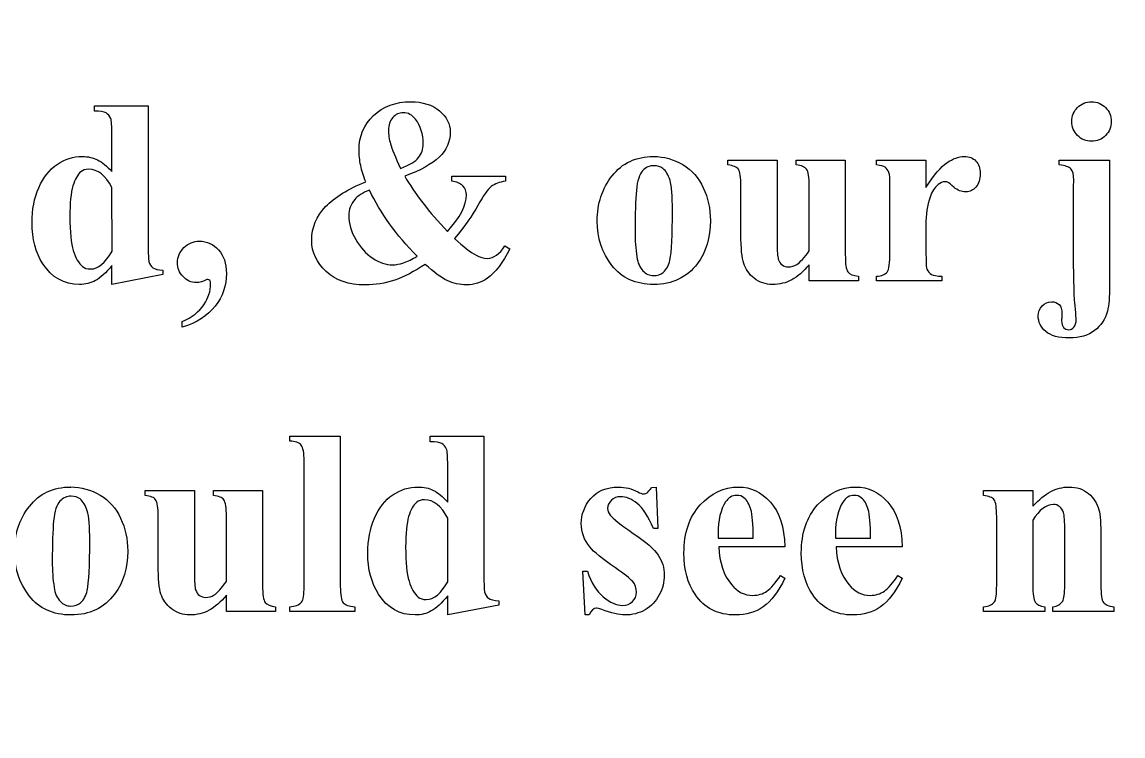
# Model space of a CAD drawing. Header units: millimetres. Extents: x 89 to 151, y 168 to 272.
# Drawn here: x 118.07 to 125.42, y 178.75 to 183.51 of the extents above; entities that cross this region are included whole.
import ezdxf

# ---------------------------------------------------------------- set-up
doc = ezdxf.new("R2010")
doc.units = ezdxf.units.MM
doc.layers.add('Layer_1', color=7, linetype='CONTINUOUS')

msp = doc.modelspace()

# ---------------------------------------------------------------- linework, layer by layer
at = {"layer": 'Layer_1', "color": 7}
for points in [[(118.5578, 182.91651), (118.5578, 182.95271), (118.91574, 182.95278)], [(118.91574, 182.95278), (118.91574, 182.02605)], [(118.6743, 182.51353), (118.6743, 182.75641)], [(122.2894, 182.55306), (122.2889, 182.55312)], [(122.78242, 182.55828), (122.78242, 182.59018), (123.11056, 182.59018), (123.11056, 182.03983)], [(123.23736, 182.55834), (123.23736, 182.59024), (123.56531, 182.59012)], [(123.56531, 182.59012), (123.56531, 181.95967)], [(123.77372, 182.55794), (123.77372, 182.58984), (124.10274, 182.59012)], [(124.10274, 182.59012), (124.10274, 182.40753)], [(124.99247, 182.5584), (124.99247, 182.5903), (125.32834, 182.59012)], [(125.32834, 182.59012), (125.32834, 181.75641)], [(120.94059, 182.48338), (121.29888, 182.48338), (121.29888, 182.44978)], [(120.94063, 182.44979), (120.94059, 182.48338)], [(118.67466, 181.98294), (118.67458, 182.40673)], [(122.86942, 182.09576), (122.86942, 182.41529)], [(123.32436, 181.98472), (123.32436, 182.41535)], [(123.86342, 181.97396), (123.86342, 182.41924)], [(125.09101, 181.71086), (125.08801, 181.91498), (125.08801, 182.4128), (125.08887, 182.4576)], [(120.39112, 182.39049), (120.3911, 182.39039)], [(124.1028, 182.15918), (124.1028, 181.97401), (124.10366, 181.92581)], [(121.29374, 182.01824), (121.32904, 181.99934)], [(119.01454, 181.85554), (119.01454, 181.82714), (118.67434, 181.76084), (118.67434, 181.88831)], [(123.65231, 181.81586), (123.65231, 181.78486), (123.32416, 181.78486), (123.32416, 181.89252)], [(124.20876, 181.81551), (124.20876, 181.78451), (123.77382, 181.78451), (123.77382, 181.81551)], [(119.14225, 181.47569), (119.14225, 181.51359)], [(119.14228, 181.47587), (119.14225, 181.47569)], [(119.85958, 180.71672), (119.85958, 180.74862), (120.19733, 180.74856)], [(120.19733, 180.74856), (120.19733, 179.74775)], [(120.79712, 180.71239), (120.79712, 180.74859), (121.15507, 180.74856)], [(121.15507, 180.74856), (121.15507, 179.82182)], [(119.95608, 179.74774), (119.95608, 180.58146)], [(120.91362, 180.30931), (120.91362, 180.55218)], [(118.40294, 180.3489), (118.40244, 180.34896)], [(118.89597, 180.35411), (118.89597, 180.38601), (119.22411, 180.38601), (119.22411, 179.83565)], [(119.35091, 180.35418), (119.35091, 180.38608), (119.67885, 180.38596)], [(119.67885, 180.38596), (119.67885, 179.75551)], [(122.27397, 180.40783), (122.30315, 180.40835)], [(122.30315, 180.40835), (122.31605, 180.13361), (122.28675, 180.13361)], [(124.48799, 180.35408), (124.48799, 180.38598), (124.81635, 180.38596)], [(124.81635, 180.38596), (124.81635, 180.28174)], [(118.98297, 179.89159), (118.98297, 180.21112)], [(119.43791, 179.78055), (119.43791, 180.21119)], [(120.91399, 179.77874), (120.91391, 180.20251)], [(124.57499, 179.75634), (124.57499, 180.21109)], [(124.81608, 180.18782), (124.81608, 179.75632)], [(122.71663, 180.10006), (122.71663, 180.06986), (122.95083, 180.06987)], [(123.49953, 180.10006), (123.49953, 180.06986), (123.73373, 180.06987)], [(125.02908, 179.75638), (125.02908, 180.11467)], [(125.27026, 180.06986), (125.27026, 179.75636)], [(123.1627, 180.01217), (122.72087, 180.01217)], [(123.9456, 180.01217), (123.50377, 180.01217)], [(121.8578, 179.55862), (121.8294, 179.55862), (121.8156, 179.848), (121.8449, 179.848)], [(123.13345, 179.82006), (123.16275, 179.80106)], [(123.91634, 179.82006), (123.94564, 179.80106)], [(119.76585, 179.61169), (119.76585, 179.58069), (119.43771, 179.58069), (119.43771, 179.68835)], [(121.25387, 179.65132), (121.25387, 179.62292), (120.91366, 179.55662), (120.91366, 179.68409)], [(120.29463, 179.61167), (120.29463, 179.58067), (119.85968, 179.58067), (119.85968, 179.61167)], [(124.89538, 179.61167), (124.89538, 179.58067), (124.48799, 179.58067), (124.48799, 179.61167)], [(125.35726, 179.61168), (125.35726, 179.58068), (124.94988, 179.58068), (124.94988, 179.61168)]]:
    msp.add_lwpolyline(points, dxfattribs=at)
for points in [[(125.20776, 182.97942)], [(122.28589, 182.61428)], [(120.59785, 182.53508)], [(118.39943, 180.41012)], [(123.1627, 180.0121)], [(123.94559, 180.0121)]]:
    msp.add_lwpolyline(points, close=True, dxfattribs=at)
for points in [[(100.211883, 187.167662), (108.632798, 173.132804), (121.297172, 168.934303), (132.299627, 176.529913)], [(118.6353, 182.90451), (118.6215, 182.91251), (118.595667, 182.91651), (118.5578, 182.91651)], [(120.41869, 182.88728), (120.483557, 182.948747), (120.56624, 182.97948), (120.66674, 182.97948)], [(120.66674, 182.97948), (120.7477, 182.97948), (120.81172, 182.959113), (120.8588, 182.91838)], [(120.8588, 182.91838), (120.906467, 182.87818), (120.9303, 182.831097), (120.9303, 182.77713)], [(125.07596, 182.84842), (125.07596, 182.88462), (125.088593, 182.915353), (125.11386, 182.94062)], [(125.11386, 182.94062), (125.139727, 182.966487), (125.171027, 182.97942), (125.20776, 182.97942)], [(125.20776, 182.97942), (125.244493, 182.97942), (125.275493, 182.966487), (125.30076, 182.94062)], [(125.30076, 182.94062), (125.32656, 182.915353), (125.33946, 182.88462), (125.33946, 182.84842)], [(118.6663, 182.86751), (118.659433, 182.884177), (118.6491, 182.89651), (118.6353, 182.90451)], [(118.6743, 182.75641), (118.6743, 182.817877), (118.671633, 182.85491), (118.6663, 182.86751)], [(120.32219, 182.65818), (120.32219, 182.750053), (120.354357, 182.82642), (120.41869, 182.88728)], [(120.54695, 182.87436), (120.528017, 182.853093), (120.51855, 182.824393), (120.51855, 182.78826)], [(120.61675, 182.90626), (120.58975, 182.90626), (120.566483, 182.895627), (120.54695, 182.87436)], [(120.69945, 182.86236), (120.67705, 182.891627), (120.649483, 182.90626), (120.61675, 182.90626)], [(120.75025, 182.69958), (120.75025, 182.763913), (120.733317, 182.818173), (120.69945, 182.86236)], [(125.11476, 182.75452), (125.088893, 182.780387), (125.07596, 182.811687), (125.07596, 182.84842)], [(125.33946, 182.84842), (125.33946, 182.811687), (125.32656, 182.780387), (125.30076, 182.75452)], [(120.51855, 182.78826), (120.51855, 182.760127), (120.52315, 182.729993), (120.53235, 182.69786)], [(120.9303, 182.77713), (120.9303, 182.712263), (120.9059, 182.656567), (120.8571, 182.61004)], [(120.53235, 182.69786), (120.54155, 182.665727), (120.563383, 182.611467), (120.59785, 182.53508)], [(120.71925, 182.60658), (120.739917, 182.63238), (120.75025, 182.66338), (120.75025, 182.69958)], [(125.20776, 182.71582), (125.17156, 182.71582), (125.14056, 182.72872), (125.11476, 182.75452)], [(125.30076, 182.75452), (125.274893, 182.72872), (125.243893, 182.71582), (125.20776, 182.71582)], [(120.33339, 182.55483), (120.325923, 182.59043), (120.32219, 182.62488), (120.32219, 182.65818)], [(118.18596, 182.40594), (118.215827, 182.47484), (118.256593, 182.526803), (118.30826, 182.56183)], [(118.30826, 182.56183), (118.360527, 182.59683), (118.41651, 182.61433), (118.47621, 182.61433)], [(118.47621, 182.61433), (118.514677, 182.61433), (118.54884, 182.606863), (118.5787, 182.59193)], [(118.5787, 182.59193), (118.608567, 182.576997), (118.640433, 182.550863), (118.6743, 182.51353)], [(120.36699, 182.44545), (120.352057, 182.482783), (120.340857, 182.519243), (120.33339, 182.55483)], [(120.59781, 182.53508), (120.658077, 182.55748), (120.698557, 182.581313), (120.71925, 182.60658)], [(120.8571, 182.61004), (120.808833, 182.564107), (120.73218, 182.521903), (120.62714, 182.48343)], [(122.01029, 182.48509), (122.07747, 182.571217), (122.169337, 182.61428), (122.28589, 182.61428)], [(122.2889, 182.55312), (122.259633, 182.55312), (122.234367, 182.54192), (122.2131, 182.51952)], [(122.2859, 182.61432), (122.355953, 182.61432), (122.421123, 182.59622), (122.48141, 182.56002)], [(122.348, 182.53496), (122.333067, 182.547027), (122.313533, 182.55306), (122.2894, 182.55306)], [(122.48141, 182.56002), (122.541677, 182.52382), (122.587327, 182.47243), (122.61836, 182.40585)], [(122.85222, 182.52898), (122.841287, 182.543913), (122.81802, 182.55368), (122.78242, 182.55828)], [(123.30716, 182.52904), (123.296227, 182.543973), (123.27296, 182.55374), (123.23736, 182.55834)], [(123.83142, 182.54244), (123.820487, 182.549907), (123.801253, 182.555073), (123.77372, 182.55794)], [(123.85642, 182.50714), (123.85042, 182.523207), (123.842087, 182.534973), (123.83142, 182.54244)], [(124.10274, 182.40753), (124.15614, 182.49079), (124.202937, 182.545913), (124.24313, 182.5729)], [(124.24313, 182.5729), (124.28333, 182.600433), (124.322087, 182.6142), (124.3594, 182.6142)], [(124.3594, 182.6142), (124.391533, 182.6142), (124.4171, 182.604133), (124.4361, 182.584)], [(124.4361, 182.584), (124.455633, 182.564467), (124.4654, 182.536633), (124.4654, 182.5005)], [(125.06997, 182.5317), (125.057903, 182.5455), (125.03207, 182.5544), (124.99247, 182.5584)], [(118.46619, 182.51183), (118.444923, 182.49403), (118.427423, 182.46273), (118.41369, 182.41793)], [(118.51869, 182.52903), (118.497423, 182.52903), (118.479923, 182.523297), (118.46619, 182.51183)], [(118.67458, 182.40673), (118.632113, 182.488263), (118.58015, 182.52903), (118.51869, 182.52903)], [(120.62714, 182.48343), (120.692007, 182.36917), (120.787033, 182.24601), (120.91222, 182.11395)], [(121.91039, 182.18364), (121.91039, 182.299053), (121.94369, 182.399537), (122.01029, 182.48509)], [(122.2131, 182.51952), (122.192433, 182.49772), (122.178667, 182.45408), (122.1718, 182.3886)], [(122.3962, 182.45486), (122.385267, 182.491593), (122.3692, 182.518293), (122.348, 182.53496)], [(122.86942, 182.41529), (122.86942, 182.476157), (122.863687, 182.514053), (122.85222, 182.52898)], [(123.32436, 182.41535), (123.32436, 182.476217), (123.318627, 182.514113), (123.30716, 182.52904)], [(123.86342, 182.41924), (123.86342, 182.465173), (123.861087, 182.494473), (123.85642, 182.50714)], [(124.4654, 182.5005), (124.4654, 182.462033), (124.455933, 182.432167), (124.437, 182.4109)], [(125.08887, 182.4576), (125.08887, 182.4938), (125.08257, 182.5185), (125.06997, 182.5317)], [(118.14116, 182.17339), (118.14116, 182.260097), (118.156093, 182.337613), (118.18596, 182.40594)], [(118.41369, 182.41793), (118.40049, 182.37313), (118.39389, 182.304513), (118.39389, 182.21208)], [(120.09914, 182.28008), (120.160607, 182.343813), (120.24989, 182.398937), (120.36699, 182.44545)], [(121.01383, 182.41879), (120.997163, 182.43599), (120.972763, 182.446323), (120.94063, 182.44979)], [(121.03883, 182.35769), (121.03883, 182.381823), (121.030497, 182.40219), (121.01383, 182.41879)], [(121.20418, 182.41358), (121.181247, 182.39578), (121.15138, 182.353863), (121.11458, 182.28783)], [(121.29888, 182.44978), (121.25868, 182.44378), (121.227113, 182.431713), (121.20418, 182.41358)], [(122.4126, 182.25418), (122.4126, 182.351793), (122.407133, 182.418687), (122.3962, 182.45486)], [(122.61836, 182.40585), (122.64996, 182.33925), (122.66576, 182.266327), (122.66576, 182.18708)], [(124.1838, 182.427), (124.160267, 182.407467), (124.142467, 182.379633), (124.1304, 182.3435)], [(124.2312, 182.446), (124.214533, 182.446), (124.198733, 182.439667), (124.1838, 182.427)], [(124.251, 182.441), (124.245, 182.444333), (124.2384, 182.446), (124.2312, 182.446)], [(124.2906, 182.4083), (124.2682, 182.427833), (124.255, 182.438733), (124.251, 182.441)], [(124.3698, 182.379), (124.339333, 182.379), (124.312933, 182.388767), (124.2906, 182.4083)], [(124.437, 182.4109), (124.4186, 182.389633), (124.3962, 182.379), (124.3698, 182.379)], [(120.2938, 182.32839), (120.2668, 182.296257), (120.2533, 182.26037), (120.2533, 182.22073)], [(120.3911, 182.39039), (120.345167, 182.370857), (120.312733, 182.35019), (120.2938, 182.32839)], [(120.70893, 181.94865), (120.57055, 182.090477), (120.464613, 182.237757), (120.39112, 182.39049)], [(120.91222, 182.11395), (120.996627, 182.20869), (121.03883, 182.289937), (121.03883, 182.35769)], [(122.1718, 182.3886), (122.1658, 182.323733), (122.1628, 182.2333), (122.1628, 182.1173)], [(124.1304, 182.3435), (124.112, 182.287767), (124.1028, 182.226327), (124.1028, 182.15918)], [(120.00694, 182.05529), (120.00694, 182.141417), (120.037673, 182.216347), (120.09914, 182.28008)], [(121.11458, 182.28783), (121.077847, 182.22183), (121.02617, 182.14805), (120.95955, 182.06649)], [(122.3954, 181.92345), (122.406867, 181.977983), (122.4126, 182.088227), (122.4126, 182.25418)], [(118.39389, 182.21208), (118.39389, 182.110453), (118.401357, 182.035237), (118.41629, 181.98643)], [(120.2533, 182.22073), (120.2533, 182.16673), (120.2688, 182.113047), (120.2998, 182.05968)], [(122.00859, 181.88822), (121.943123, 181.9732), (121.91039, 182.071673), (121.91039, 182.18364)], [(122.66576, 182.18708), (122.66576, 182.07282), (122.63676, 181.97722), (122.57876, 181.90028)], [(118.21356, 181.89865), (118.165293, 181.97329), (118.14116, 182.06487), (118.14116, 182.17339)], [(122.1628, 182.1173), (122.1628, 182.055833), (122.166833, 181.998417), (122.1749, 181.94505)], [(119.15435, 182.00638), (119.183083, 182.035113), (119.21782, 182.04948), (119.25856, 182.04948)], [(119.25856, 182.04948), (119.30796, 182.04948), (119.350163, 182.030247), (119.38517, 181.99178)], [(120.10344, 181.84686), (120.039107, 181.905993), (120.00694, 181.97547), (120.00694, 182.05529)], [(120.2998, 182.05968), (120.3314, 182.00628), (120.369297, 181.964937), (120.41349, 181.93565)], [(120.95955, 182.06649), (121.01815, 182.01369), (121.065807, 181.97694), (121.10252, 181.95624)], [(122.88752, 181.90025), (122.875453, 181.937583), (122.86942, 182.002753), (122.86942, 182.09576)], [(123.11056, 182.03983), (123.11056, 181.98243), (123.113227, 181.945393), (123.11856, 181.92872)], [(118.41629, 181.98643), (118.431223, 181.93763), (118.45159, 181.902317), (118.47739, 181.88049)], [(118.53169, 181.86409), (118.582223, 181.86409), (118.62988, 181.903707), (118.67466, 181.98294)], [(118.91574, 182.02605), (118.91574, 181.96345), (118.917407, 181.926413), (118.92074, 181.91494)], [(119.11125, 181.90648), (119.11125, 181.944347), (119.125617, 181.977647), (119.15435, 182.00638)], [(119.38517, 181.99178), (119.42017, 181.953913), (119.43767, 181.90166), (119.43767, 181.83502)], [(121.10252, 181.95624), (121.128387, 181.941907), (121.153653, 181.93474), (121.17832, 181.93474)], [(121.32904, 181.99934), (121.281973, 181.906893), (121.23173, 181.84115), (121.17831, 181.80211)], [(121.17832, 181.93474), (121.220787, 181.93474), (121.25926, 181.962573), (121.29374, 182.01824)], [(123.24166, 181.89432), (123.264593, 181.909253), (123.29216, 181.939387), (123.32436, 181.98472)], [(123.56531, 181.95967), (123.56531, 181.898203), (123.571043, 181.859733), (123.58251, 181.84426)], [(123.84442, 181.84391), (123.857087, 181.860577), (123.86342, 181.903927), (123.86342, 181.97396)], [(118.4573, 181.76084), (118.35452, 181.76084), (118.273273, 181.806777), (118.21356, 181.89865)], [(118.67434, 181.88831), (118.633607, 181.83891), (118.597147, 181.80532), (118.56496, 181.78754)], [(118.92074, 181.91494), (118.925407, 181.896007), (118.934007, 181.88194), (118.94654, 181.87274)], [(119.14825, 181.81348), (119.123583, 181.83988), (119.11125, 181.87088), (119.11125, 181.90648)], [(120.41349, 181.93565), (120.45769, 181.906383), (120.501903, 181.89175), (120.54613, 181.89175)], [(120.54613, 181.89175), (120.56793, 181.89175), (120.59233, 181.89635), (120.61933, 181.90555)], [(120.76318, 181.89513), (120.691407, 181.84693), (120.62394, 181.811907), (120.56078, 181.79006)], [(120.61933, 181.90555), (120.646863, 181.915283), (120.67673, 181.92965), (120.70893, 181.94865)], [(120.91046, 181.78661), (120.87026, 181.806143), (120.821167, 181.842317), (120.76318, 181.89513)], [(122.28851, 181.76075), (122.167357, 181.76075), (122.07405, 181.80324), (122.00859, 181.88822)], [(122.1749, 181.94505), (122.1809, 181.904317), (122.1944, 181.873317), (122.2154, 181.85205)], [(122.57876, 181.90028), (122.508707, 181.80726), (122.411957, 181.76075), (122.28851, 181.76075)], [(122.3506, 181.84165), (122.373, 181.861183), (122.387933, 181.88845), (122.3954, 181.92345)], [(122.95812, 181.80205), (122.92312, 181.830183), (122.899587, 181.862917), (122.88752, 181.90025)], [(123.11856, 181.92872), (123.12456, 181.912053), (123.13316, 181.89942), (123.14436, 181.89082)], [(123.14436, 181.89082), (123.156427, 181.88222), (123.170193, 181.87792), (123.18566, 181.87792)], [(123.18566, 181.87792), (123.206327, 181.87792), (123.224993, 181.883387), (123.24166, 181.89432)], [(123.32416, 181.89252), (123.285693, 181.846587), (123.247223, 181.812997), (123.20875, 181.79175)], [(124.10366, 181.92581), (124.10366, 181.893077), (124.10566, 181.87211), (124.10966, 181.86291)], [(118.47739, 181.88049), (118.49059, 181.869557), (118.50869, 181.86409), (118.53169, 181.86409)], [(118.94654, 181.87274), (118.95974, 181.86354), (118.982407, 181.857807), (119.01454, 181.85554)], [(119.23695, 181.77388), (119.203083, 181.77388), (119.173517, 181.78708), (119.14825, 181.81348)], [(119.43767, 181.83502), (119.43767, 181.752913), (119.412703, 181.679993), (119.36277, 181.61626)], [(120.36355, 181.75816), (120.254457, 181.75816), (120.167753, 181.787727), (120.10344, 181.84686)], [(122.2154, 181.85205), (122.236067, 181.830783), (122.2596, 181.82015), (122.286, 181.82015)], [(122.286, 181.82015), (122.311867, 181.82015), (122.3334, 181.827317), (122.3506, 181.84165)], [(123.58251, 181.84426), (123.593977, 181.829327), (123.617243, 181.81986), (123.65231, 181.81586)], [(123.77382, 181.81551), (123.80882, 181.818177), (123.832353, 181.827643), (123.84442, 181.84391)], [(124.10966, 181.86291), (124.116527, 181.847377), (124.126593, 181.835877), (124.13986, 181.82841)], [(124.13986, 181.82841), (124.15366, 181.821543), (124.176627, 181.817243), (124.20876, 181.81551)], [(118.56496, 181.78754), (118.53336, 181.76974), (118.497473, 181.76084), (118.4573, 181.76084)], [(119.29895, 181.78848), (119.282283, 181.778747), (119.261617, 181.77388), (119.23695, 181.77388)], [(119.28695, 181.62555), (119.31735, 181.670883), (119.33255, 181.717393), (119.33255, 181.76508)], [(119.31445, 181.79448), (119.311117, 181.79448), (119.30595, 181.79248), (119.29895, 181.78848)], [(119.32655, 181.78748), (119.32255, 181.792147), (119.318517, 181.79448), (119.31445, 181.79448)], [(119.33255, 181.76508), (119.33255, 181.774813), (119.33055, 181.78228), (119.32655, 181.78748)], [(120.56078, 181.79006), (120.497647, 181.768793), (120.431903, 181.75816), (120.36355, 181.75816)], [(121.03879, 181.75821), (120.99399, 181.75821), (120.951213, 181.767677), (120.91046, 181.78661)], [(121.17831, 181.80211), (121.13751, 181.772843), (121.091003, 181.75821), (121.03879, 181.75821)], [(123.07956, 181.76075), (123.034227, 181.76075), (122.993747, 181.774517), (122.95812, 181.80205)], [(123.20875, 181.79175), (123.170283, 181.771083), (123.12722, 181.76075), (123.07956, 181.76075)], [(125.32834, 181.75641), (125.32834, 181.678317), (125.32344, 181.62061), (125.31364, 181.58329)], [(125.10001, 181.59545), (125.09401, 181.659183), (125.09101, 181.697653), (125.09101, 181.71086)], [(119.14225, 181.51359), (119.20885, 181.542323), (119.257083, 181.579643), (119.28695, 181.62555)], [(119.36277, 181.61626), (119.31337, 181.552527), (119.239873, 181.50573), (119.14228, 181.47587)], [(124.85198, 181.55145), (124.85198, 181.576717), (124.86088, 181.598817), (124.87868, 181.61775)], [(124.87868, 181.61775), (124.89588, 181.63615), (124.916247, 181.64535), (124.93978, 181.64535)], [(124.93978, 181.64535), (124.96158, 181.64535), (124.978813, 181.63905), (124.99148, 181.62645)], [(124.99148, 181.62645), (125.004147, 181.61325), (125.01048, 181.593717), (125.01048, 181.56785)], [(125.10501, 181.52565), (125.10501, 181.537117), (125.103343, 181.560383), (125.10001, 181.59545)], [(124.90198, 181.44724), (124.868647, 181.475973), (124.85198, 181.51071), (124.85198, 181.55145)], [(125.00961, 181.54375), (125.008277, 181.531683), (125.00761, 181.52335), (125.00761, 181.51875)], [(125.00761, 181.51875), (125.00761, 181.498617), (125.01221, 181.483683), (125.02141, 181.47395)], [(125.01048, 181.56785), (125.01048, 181.560983), (125.01019, 181.55295), (125.00961, 181.54375)], [(125.09031, 181.47655), (125.10011, 181.488017), (125.10501, 181.504383), (125.10501, 181.52565)], [(125.31364, 181.58329), (125.299307, 181.52929), (125.270607, 181.48594), (125.22754, 181.45324)], [(125.05873, 181.40414), (124.988103, 181.40414), (124.935853, 181.418507), (124.90198, 181.44724)], [(125.02141, 181.47395), (125.03061, 181.464217), (125.042377, 181.45935), (125.05671, 181.45935)], [(125.05671, 181.45935), (125.06991, 181.45935), (125.08111, 181.465083), (125.09031, 181.47655)], [(125.22754, 181.45324), (125.185073, 181.420507), (125.128803, 181.40414), (125.05873, 181.40414)], [(119.93628, 180.68912), (119.92308, 180.705187), (119.897513, 180.714387), (119.85958, 180.71672)], [(120.87462, 180.70029), (120.86082, 180.708357), (120.834987, 180.71239), (120.79712, 180.71239)], [(119.95608, 180.58146), (119.95608, 180.637727), (119.94948, 180.673613), (119.93628, 180.68912)], [(120.90562, 180.66329), (120.898753, 180.679957), (120.88842, 180.69229), (120.87462, 180.70029)], [(120.91362, 180.55218), (120.91362, 180.613647), (120.910953, 180.650683), (120.90562, 180.66329)], [(118.12382, 180.28093), (118.191, 180.367057), (118.28287, 180.41012), (118.39943, 180.41012)], [(118.40244, 180.34896), (118.373173, 180.34896), (118.347907, 180.33776), (118.32664, 180.31536)], [(118.39944, 180.41016), (118.469493, 180.41016), (118.534663, 180.39206), (118.59495, 180.35586)], [(118.46154, 180.3308), (118.446607, 180.342867), (118.427073, 180.3489), (118.40294, 180.3489)], [(118.59495, 180.35586), (118.655217, 180.31966), (118.700863, 180.268273), (118.73189, 180.2017)], [(118.96577, 180.32481), (118.954837, 180.339743), (118.93157, 180.34951), (118.89597, 180.35411)], [(119.42071, 180.32488), (119.409777, 180.339813), (119.38651, 180.34958), (119.35091, 180.35418)], [(120.42528, 180.20172), (120.455147, 180.27062), (120.495913, 180.322583), (120.54758, 180.35761)], [(120.54758, 180.35761), (120.599847, 180.39261), (120.65583, 180.41011), (120.71553, 180.41011)], [(120.71553, 180.41011), (120.753997, 180.41011), (120.78816, 180.402643), (120.81802, 180.38771)], [(120.81802, 180.38771), (120.847887, 180.372777), (120.879753, 180.346643), (120.91362, 180.30931)], [(121.86823, 180.33383), (121.911297, 180.384363), (121.973307, 180.40963), (122.05426, 180.40963)], [(122.0654, 180.34549), (122.041867, 180.34549), (122.021767, 180.337457), (122.0051, 180.32139)], [(122.05426, 180.40963), (122.097927, 180.40963), (122.14013, 180.398997), (122.18087, 180.37773)], [(122.17736, 180.30069), (122.140027, 180.330557), (122.102707, 180.34549), (122.0654, 180.34549)], [(122.18087, 180.37773), (122.196337, 180.36913), (122.20897, 180.36483), (122.21877, 180.36483)], [(122.21877, 180.36483), (122.229103, 180.36483), (122.237437, 180.36683), (122.24377, 180.37083)], [(122.24377, 180.37083), (122.24977, 180.375497), (122.259837, 180.38783), (122.27397, 180.40783)], [(122.59773, 180.29029), (122.67065, 180.370097), (122.755913, 180.41), (122.85352, 180.41)], [(122.84063, 180.35411), (122.810763, 180.35411), (122.786363, 180.339477), (122.76743, 180.31021)], [(122.88883, 180.33861), (122.876763, 180.348943), (122.860697, 180.35411), (122.84063, 180.35411)], [(122.85352, 180.41), (122.935053, 180.41), (123.00568, 180.376413), (123.0654, 180.30924)], [(123.38061, 180.29029), (123.45353, 180.370097), (123.538797, 180.41), (123.63641, 180.41)], [(123.62353, 180.35411), (123.593663, 180.35411), (123.569263, 180.339477), (123.55033, 180.31021)], [(123.67173, 180.33861), (123.659663, 180.348943), (123.643597, 180.35411), (123.62353, 180.35411)], [(123.63641, 180.41), (123.717943, 180.41), (123.78857, 180.376413), (123.84829, 180.30924)], [(124.55779, 180.32478), (124.546857, 180.339713), (124.52359, 180.34948), (124.48799, 180.35408)], [(124.81635, 180.28174), (124.857683, 180.32654), (124.8973, 180.358973), (124.9352, 180.37904)], [(124.9352, 180.37904), (124.973067, 180.399707), (125.013833, 180.41004), (125.0575, 180.41004)], [(125.0575, 180.41004), (125.109767, 180.41004), (125.15312, 180.395407), (125.18756, 180.36614)], [(125.18756, 180.36614), (125.222027, 180.337407), (125.244993, 180.30152), (125.25646, 180.25848)], [(118.02392, 179.97949), (118.02392, 180.094897), (118.05722, 180.195377), (118.12382, 180.28093)], [(118.32664, 180.31536), (118.305973, 180.29356), (118.292207, 180.249923), (118.28534, 180.18445)], [(118.50974, 180.2507), (118.498807, 180.287433), (118.48274, 180.314133), (118.46154, 180.3308)], [(118.98297, 180.21112), (118.98297, 180.271987), (118.977237, 180.309883), (118.96577, 180.32481)], [(119.43791, 180.21119), (119.43791, 180.272057), (119.432177, 180.309953), (119.42071, 180.32488)], [(120.70552, 180.30761), (120.684253, 180.28981), (120.666753, 180.25851), (120.65302, 180.21371)], [(120.75802, 180.32481), (120.736753, 180.32481), (120.719253, 180.319077), (120.70552, 180.30761)], [(120.91391, 180.20251), (120.871443, 180.284043), (120.81948, 180.32481), (120.75802, 180.32481)], [(121.80453, 180.16588), (121.80453, 180.22788), (121.825763, 180.283863), (121.86823, 180.33383)], [(122.0051, 180.32139), (121.988433, 180.305857), (121.9801, 180.287757), (121.9801, 180.26709)], [(121.9801, 180.26709), (121.9801, 180.251557), (121.985833, 180.236623), (121.9973, 180.22229)], [(122.28675, 180.13361), (122.25175, 180.215143), (122.215287, 180.270837), (122.17736, 180.30069)], [(122.4892, 179.96989), (122.4892, 180.10425), (122.525377, 180.21105), (122.59773, 180.29029)], [(122.76743, 180.31021), (122.733563, 180.259077), (122.71663, 180.189027), (122.71663, 180.10006)], [(122.93533, 180.26021), (122.925597, 180.294677), (122.910097, 180.32081), (122.88883, 180.33861)], [(123.0654, 180.30924), (123.125667, 180.24264), (123.1581, 180.143593), (123.1627, 180.0121)], [(123.27209, 179.96989), (123.27209, 180.10425), (123.308263, 180.21105), (123.38061, 180.29029)], [(123.55033, 180.31021), (123.516463, 180.259077), (123.49953, 180.189027), (123.49953, 180.10006)], [(123.71823, 180.26021), (123.708497, 180.294677), (123.692997, 180.32081), (123.67173, 180.33861)], [(123.84829, 180.30924), (123.908557, 180.24264), (123.94099, 180.143593), (123.94559, 180.0121)], [(124.57499, 180.21109), (124.57499, 180.271957), (124.569257, 180.309853), (124.55779, 180.32478)], [(124.95388, 180.29375), (124.90448, 180.29375), (124.858547, 180.25844), (124.81608, 180.18782)], [(124.99438, 180.27915), (124.982313, 180.288883), (124.968813, 180.29375), (124.95388, 180.29375)], [(125.02108, 180.23955), (125.015747, 180.25675), (125.006847, 180.26995), (124.99438, 180.27915)], [(118.52614, 180.05002), (118.52614, 180.147633), (118.520673, 180.214527), (118.50974, 180.2507)], [(118.73189, 180.2017), (118.76349, 180.1351), (118.77929, 180.062177), (118.77929, 179.98293)], [(120.38048, 179.96917), (120.38048, 180.05587), (120.395413, 180.133387), (120.42528, 180.20172)], [(120.65302, 180.21371), (120.63982, 180.16891), (120.63322, 180.100297), (120.63322, 180.00787)], [(121.9973, 180.22229), (122.0157, 180.198757), (122.067087, 180.158277), (122.15146, 180.10085)], [(122.95083, 180.06987), (122.95083, 180.162317), (122.945663, 180.225763), (122.93533, 180.26021)], [(123.73373, 180.06987), (123.73373, 180.162317), (123.728563, 180.225763), (123.71823, 180.26021)], [(125.02908, 180.11467), (125.02908, 180.18067), (125.026413, 180.222297), (125.02108, 180.23955)], [(125.25646, 180.25848), (125.26566, 180.225747), (125.27026, 180.162873), (125.27026, 180.06986)], [(118.28534, 180.18445), (118.27934, 180.119583), (118.27634, 180.02915), (118.27634, 179.91315)], [(121.86133, 180.00999), (121.823463, 180.057057), (121.80453, 180.10902), (121.80453, 180.16588)], [(118.50894, 179.71929), (118.520407, 179.773823), (118.52614, 179.884067), (118.52614, 180.05002)], [(122.15146, 180.10085), (122.235867, 180.043983), (122.291277, 179.995463), (122.31769, 179.95529)], [(118.12212, 179.68407), (118.056653, 179.76905), (118.02392, 179.867523), (118.02392, 179.97949)], [(118.77929, 179.98293), (118.77929, 179.86867), (118.75029, 179.77307), (118.69229, 179.69613)], [(120.63322, 180.00787), (120.63322, 179.906237), (120.640687, 179.83102), (120.65562, 179.78222)], [(122.03186, 179.87047), (121.944007, 179.931337), (121.887163, 179.977843), (121.86133, 180.00999)], [(122.72087, 180.01217), (122.726203, 179.90537), (122.754637, 179.820963), (122.80617, 179.75895)], [(123.50377, 180.01217), (123.509103, 179.90537), (123.537537, 179.820963), (123.58907, 179.75895)], [(118.27634, 179.91315), (118.27634, 179.851683), (118.280373, 179.794263), (118.28844, 179.74089)], [(120.45288, 179.69443), (120.404613, 179.76907), (120.38048, 179.86065), (120.38048, 179.96917)], [(122.31769, 179.95529), (122.34469, 179.91569), (122.35819, 179.87119), (122.35819, 179.82179)], [(122.5633, 179.69429), (122.5139, 179.768357), (122.4892, 179.860223), (122.4892, 179.96989)], [(123.34619, 179.69429), (123.29679, 179.768357), (123.27209, 179.860223), (123.27209, 179.96989)], [(119.00107, 179.69608), (118.989003, 179.733413), (118.98297, 179.798583), (118.98297, 179.89159)], [(119.22411, 179.83565), (119.22411, 179.77825), (119.226777, 179.741217), (119.23211, 179.72455)], [(121.8449, 179.848), (121.870767, 179.772213), (121.90608, 179.71537), (121.95084, 179.67747)], [(122.14727, 179.77917), (122.13007, 179.799303), (122.0916, 179.829737), (122.03186, 179.87047)], [(119.35521, 179.69015), (119.378143, 179.705083), (119.40571, 179.735217), (119.43791, 179.78055)], [(119.67885, 179.75551), (119.67885, 179.694043), (119.684583, 179.65557), (119.69605, 179.64009)], [(120.65562, 179.78222), (120.670553, 179.73342), (120.69092, 179.698107), (120.71672, 179.67628)], [(120.77102, 179.65988), (120.821553, 179.65988), (120.86921, 179.6995), (120.91399, 179.77874)], [(121.15507, 179.82182), (121.15507, 179.75922), (121.156737, 179.722187), (121.16007, 179.71072)], [(122.17307, 179.70767), (122.17307, 179.735203), (122.16447, 179.759037), (122.14727, 179.77917)], [(122.35819, 179.82179), (122.35819, 179.77699), (122.34699, 179.733067), (122.32459, 179.69002)], [(122.80617, 179.75895), (122.84577, 179.711283), (122.89343, 179.68745), (122.94915, 179.68745)], [(123.16275, 179.80106), (123.119083, 179.712067), (123.070853, 179.648907), (123.01806, 179.61158)], [(123.04305, 179.71585), (123.071183, 179.735383), (123.101317, 179.77012), (123.13345, 179.82006)], [(123.58907, 179.75895), (123.62867, 179.711283), (123.676327, 179.68745), (123.73204, 179.68745)], [(123.94564, 179.80106), (123.901973, 179.712067), (123.85374, 179.648907), (123.80094, 179.61158)], [(123.82594, 179.71585), (123.854073, 179.735383), (123.884207, 179.77012), (123.91634, 179.82006)], [(124.56039, 179.64437), (124.570123, 179.65697), (124.57499, 179.694293), (124.57499, 179.75634)], [(124.81608, 179.75632), (124.81608, 179.696053), (124.821547, 179.65787), (124.83248, 179.64177)], [(125.01528, 179.64958), (125.02448, 179.663913), (125.02908, 179.699513), (125.02908, 179.75638)], [(125.27026, 179.75636), (125.27026, 179.69436), (125.275727, 179.6556), (125.28666, 179.64008)], [(118.40204, 179.5566), (118.280887, 179.5566), (118.18758, 179.59909), (118.12212, 179.68407)], [(118.28844, 179.74089), (118.29444, 179.700157), (118.30794, 179.669157), (118.32894, 179.64789)], [(118.69229, 179.69613), (118.622237, 179.60311), (118.525487, 179.5566), (118.40204, 179.5566)], [(118.46414, 179.63749), (118.48654, 179.657023), (118.501473, 179.68429), (118.50894, 179.71929)], [(119.07167, 179.59788), (119.03667, 179.626013), (119.013137, 179.658747), (119.00107, 179.69608)], [(119.23211, 179.72455), (119.23811, 179.707883), (119.24671, 179.69525), (119.25791, 179.68665)], [(119.25791, 179.68665), (119.269977, 179.67805), (119.283743, 179.67375), (119.29921, 179.67375)], [(119.29921, 179.67375), (119.319877, 179.67375), (119.338543, 179.679217), (119.35521, 179.69015)], [(119.43771, 179.68835), (119.399243, 179.642417), (119.360773, 179.608827), (119.3223, 179.58758)], [(119.93888, 179.64267), (119.950347, 179.65587), (119.95608, 179.690893), (119.95608, 179.74774)], [(120.19733, 179.74775), (120.19733, 179.690883), (120.20393, 179.654423), (120.21713, 179.63837)], [(120.69662, 179.55662), (120.59384, 179.55662), (120.512593, 179.602557), (120.45288, 179.69443)], [(120.91366, 179.68409), (120.872927, 179.63469), (120.836467, 179.6011), (120.80428, 179.58332)], [(121.16007, 179.71072), (121.164737, 179.691787), (121.173337, 179.67772), (121.18587, 179.66852)], [(122.14637, 179.64567), (122.16417, 179.66287), (122.17307, 179.683537), (122.17307, 179.70767)], [(122.32459, 179.69002), (122.30219, 179.646953), (122.270623, 179.61392), (122.22989, 179.59092)], [(122.83461, 179.55648), (122.715177, 179.55648), (122.62474, 179.602417), (122.5633, 179.69429)], [(122.94915, 179.68745), (122.983617, 179.68745), (123.014917, 179.696917), (123.04305, 179.71585)], [(123.61749, 179.55648), (123.498063, 179.55648), (123.40763, 179.602417), (123.34619, 179.69429)], [(123.73204, 179.68745), (123.766507, 179.68745), (123.797807, 179.696917), (123.82594, 179.71585)], [(118.32894, 179.64789), (118.349607, 179.626623), (118.37314, 179.61599), (118.39954, 179.61599)], [(118.39954, 179.61599), (118.425407, 179.61599), (118.44694, 179.623157), (118.46414, 179.63749)], [(119.69605, 179.64009), (119.707517, 179.625157), (119.730783, 179.61569), (119.76585, 179.61169)], [(119.85968, 179.61167), (119.89528, 179.613003), (119.92168, 179.623337), (119.93888, 179.64267)], [(120.21713, 179.63837), (120.23033, 179.622903), (120.256163, 179.614003), (120.29463, 179.61167)], [(120.71672, 179.67628), (120.72992, 179.665347), (120.74802, 179.65988), (120.77102, 179.65988)], [(121.18587, 179.66852), (121.19907, 179.65932), (121.221737, 179.653587), (121.25387, 179.65132)], [(121.95084, 179.67747), (121.996173, 179.639603), (122.03895, 179.62067), (122.07917, 179.62067)], [(122.07917, 179.62067), (122.106703, 179.62067), (122.129103, 179.629003), (122.14637, 179.64567)], [(123.01806, 179.61158), (122.96526, 179.574847), (122.90411, 179.55648), (122.83461, 179.55648)], [(123.80094, 179.61158), (123.74814, 179.574847), (123.68699, 179.55648), (123.61749, 179.55648)], [(124.48799, 179.61167), (124.521857, 179.615003), (124.54599, 179.625903), (124.56039, 179.64437)], [(124.83248, 179.64177), (124.843947, 179.625703), (124.864913, 179.61567), (124.89538, 179.61167)], [(124.94988, 179.61168), (124.98028, 179.61568), (125.00208, 179.628313), (125.01528, 179.64958)], [(125.28666, 179.64008), (125.298127, 179.625147), (125.32166, 179.61568), (125.35726, 179.61168)], [(119.19311, 179.55658), (119.147777, 179.55658), (119.107297, 179.570347), (119.07167, 179.59788)], [(119.3223, 179.58758), (119.283833, 179.566913), (119.24077, 179.55658), (119.19311, 179.55658)], [(120.80428, 179.58332), (120.77268, 179.56552), (120.736793, 179.55662), (120.69662, 179.55662)], [(121.9052, 179.60172), (121.886267, 179.60172), (121.870467, 179.587353), (121.8578, 179.55862)], [(121.9405, 179.59272), (121.9233, 179.59872), (121.911533, 179.60172), (121.9052, 179.60172)], [(122.09467, 179.55652), (122.056203, 179.55652), (122.004813, 179.568587), (121.9405, 179.59272)], [(122.22989, 179.59092), (122.189157, 179.567987), (122.144083, 179.55652), (122.09467, 179.55652)]]:
    msp.add_open_spline(points, degree=3, dxfattribs=at)
at = {"layer": 'Layer_1', "color": 1}
msp.add_open_spline([(99.818707, 186.512367), (108.398646, 172.212467), (121.302181, 167.934679), (132.512413, 175.673729)], degree=3, dxfattribs=at)

doc.saveas('drawing.dxf')
